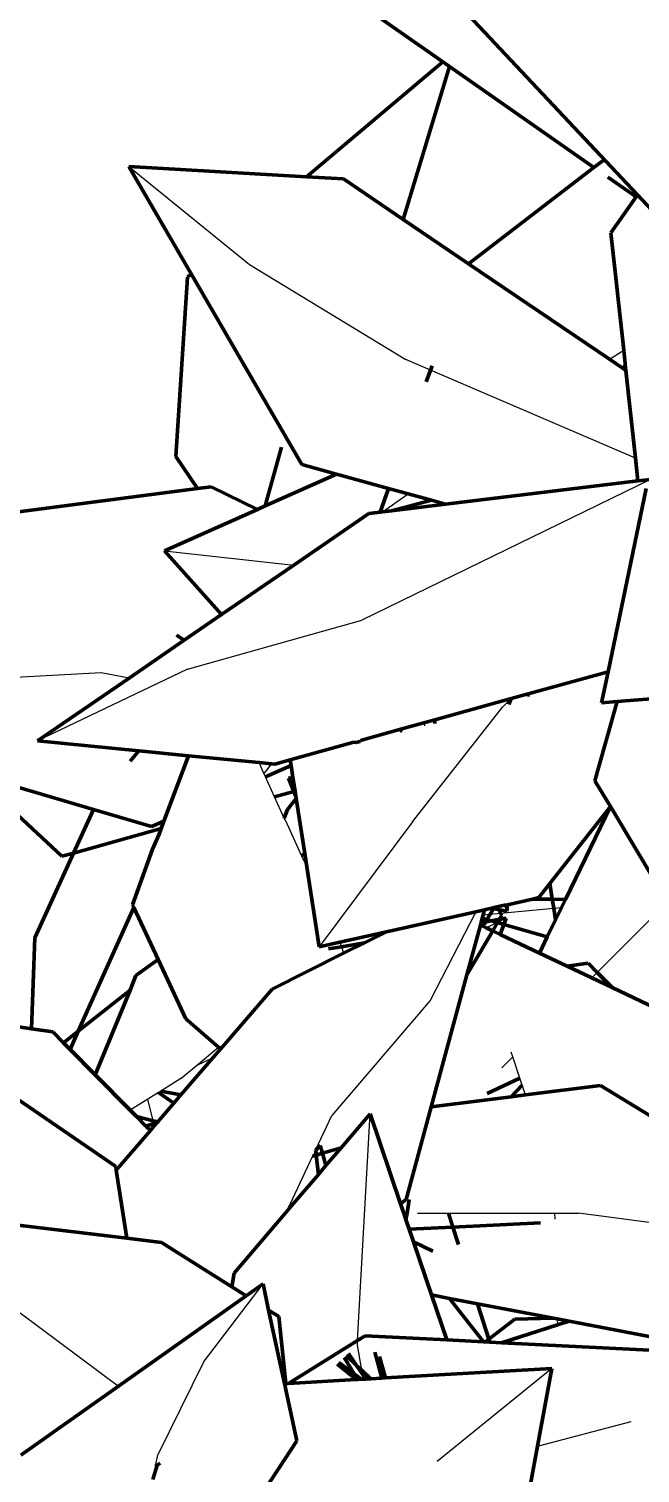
# Model space of a CAD drawing. Header units: millimetres. Extents: x 4307 to 31003, y 2809 to 20009.
# Drawn here: x 7247.8 to 7276.9, y 8066 to 8134.5 of the extents above; entities that cross this region are included whole.
import ezdxf

# ---------------------------------------------------------------- set-up
doc = ezdxf.new("R2010")
doc.units = ezdxf.units.MM
doc.layers.add('ProfileEdges', color=7, linetype='Continuous')

msp = doc.modelspace()

# ---------------------------------------------------------------- linework, layer by layer
for p, q in [((7252.586, 8127.999), (7258.313, 8123.34)), ((7258.313, 8123.34), (7265.748, 8118.827)), ((7266.918, 8118.325), (7265.748, 8118.827)), ((7275.419, 8118.848), (7276.101, 8119.279)), ((7276.66, 8114.147), (7266.918, 8118.325)), ((7276.021, 8118.441), (7276.172, 8118.622)), ((7277.371, 8113.139), (7263.654, 8106.458)), ((7264.639, 8111.601), (7265.864, 8112.453)), ((7254.283, 8109.745), (7260.421, 8109.076)), ((7255.368, 8104.136), (7263.654, 8106.458)), ((7251.273, 8103.959), (7243.182, 8103.508)), ((7255.368, 8104.136), (7248.254, 8100.727)), ((7252.596, 8103.707), (7251.273, 8103.959)), ((7266.062, 8096.891), (7270.348, 8102.327)), ((7270.348, 8102.327), (7270.746, 8102.734)), ((7266.604, 8101.586), (7266.629, 8101.436)), ((7259.006, 8099.185), (7258.773, 8099.698)), ((7259.363, 8099.64), (7259.006, 8099.185)), ((7259.079, 8099.023), (7259.006, 8099.185)), ((7259.511, 8098.07), (7259.079, 8099.023)), ((7259.969, 8097.058), (7259.511, 8098.07)), ((7260.007, 8096.976), (7259.969, 8097.058)), ((7260.007, 8096.976), (7260.796, 8095.277)), ((7266.062, 8096.891), (7261.633, 8090.955)), ((7260.796, 8095.277), (7261.044, 8094.744)), ((7270.254, 8092.549), (7272.776, 8092.781)), ((7270.544, 8092.642), (7270.442, 8092.923)), ((7272.776, 8092.781), (7273.146, 8092.815)), ((7278.188, 8093.074), (7274.846, 8089.734)), ((7269.076, 8092.618), (7266.901, 8088.402)), ((7269.427, 8092.473), (7269.763, 8092.504)), ((7270.111, 8092.098), (7269.559, 8091.855)), ((7269.763, 8092.504), (7270.254, 8092.549)), ((7270.518, 8092.311), (7270.128, 8092.125)), ((7262.615, 8091.175), (7262.686, 8090.957)), ((7262.686, 8090.957), (7262.789, 8090.647)), ((7274.846, 8089.734), (7274.586, 8089.473)), ((7266.901, 8088.402), (7262.23, 8082.949)), ((7255.781, 8085.301), (7256.848, 8086.183)), ((7270.832, 8085.721), (7270.753, 8085.957)), ((7255.049, 8084.696), (7255.781, 8085.301)), ((7256.582, 8085.682), (7255.781, 8085.301)), ((7270.832, 8085.721), (7270.317, 8085.205)), ((7271.169, 8084.713), (7270.832, 8085.721)), ((7255.049, 8084.696), (7254.107, 8084.104)), ((7271.278, 8084.386), (7271.169, 8084.713)), ((7253.989, 8084.03), (7253.484, 8083.713)), ((7254.107, 8084.104), (7253.989, 8084.03)), ((7271.434, 8083.921), (7271.278, 8084.386)), ((7253.484, 8083.713), (7252.656, 8083.192)), ((7253.75, 8082.697), (7253.484, 8083.713)), ((7253.785, 8082.563), (7253.75, 8082.697)), ((7253.81, 8082.468), (7253.785, 8082.563)), ((7261.466, 8081.327), (7262.23, 8082.949)), ((7263.459, 8072.259), (7264.054, 8083.029)), ((7261.372, 8081.03), (7261.448, 8081.291)), ((7261.48, 8081.196), (7261.372, 8081.03)), ((7261.685, 8081.513), (7261.48, 8081.196)), ((7261.318, 8081.015), (7260.237, 8078.721)), ((7260.063, 8078.351), (7260.237, 8078.721)), ((7265.654, 8078.301), (7265.806, 8078.301)), ((7266.307, 8078.302), (7267.771, 8078.304)), ((7267.771, 8078.304), (7272.816, 8078.312)), ((7272.816, 8078.312), (7273.953, 8078.314)), ((7272.816, 8078.312), (7272.824, 8078.019)), ((7282.61, 8077.144), (7273.953, 8078.314)), ((7256.136, 8071.231), (7258.962, 8074.955)), ((7247.43, 8073.581), (7252.093, 8070.098)), ((7272.941, 8073.289), (7272.948, 8073.002)), ((7273.424, 8073.197), (7273.417, 8073.152)), ((7263.447, 8072.042), (7263.459, 8072.259)), ((7263.654, 8070.849), (7263.447, 8072.042)), ((7256.136, 8071.231), (7253.96, 8066.83)), ((7263.686, 8070.664), (7263.654, 8070.849)), ((7272.679, 8070.929), (7267.244, 8066.521)), ((7263.727, 8070.425), (7263.686, 8070.664)), ((7272.002, 8067.248), (7276.459, 8068.415)), ((7253.854, 8066.298), (7253.96, 8066.83)), ((7253.854, 8066.298), (7253.726, 8065.663))]:
    msp.add_line(p, q)
at = {"layer": 'ProfileEdges', "lineweight": 211}
for p, q in [((7267.261, 8136.737), (7275.259, 8128.244)), ((7263.303, 8135.906), (7267.504, 8132.971)), ((7267.504, 8132.971), (7261.022, 8127.507)), ((7267.819, 8132.751), (7265.615, 8125.487)), ((7267.504, 8132.971), (7267.819, 8132.751)), ((7267.819, 8132.751), (7274.686, 8127.951)), ((7261.022, 8127.507), (7252.586, 8127.999)), ((7252.586, 8127.999), (7255.55, 8122.895)), ((7274.686, 8127.951), (7268.731, 8123.377)), ((7275.122, 8128.286), (7274.686, 8127.951)), ((7275.259, 8128.244), (7275.122, 8128.286)), ((7275.259, 8128.244), (7276.756, 8126.655)), ((7262.783, 8127.405), (7261.022, 8127.507)), ((7265.615, 8125.487), (7262.783, 8127.405)), ((7275.343, 8127.492), (7276.686, 8126.554)), ((7276.686, 8126.554), (7275.493, 8124.851)), ((7276.756, 8126.655), (7276.686, 8126.554)), ((7276.756, 8126.655), (7277.443, 8125.925)), ((7268.731, 8123.377), (7265.615, 8125.487)), ((7275.493, 8124.851), (7276.101, 8119.279)), ((7255.55, 8122.895), (7255.373, 8122.746)), ((7255.55, 8122.895), (7260.806, 8113.843)), ((7275.419, 8118.848), (7268.731, 8123.377)), ((7255.373, 8122.746), (7254.817, 8114.229)), ((7276.021, 8118.441), (7275.419, 8118.848)), ((7276.101, 8119.279), (7276.172, 8118.622)), ((7266.918, 8118.325), (7266.722, 8117.771)), ((7266.993, 8118.537), (7266.918, 8118.325)), ((7276.206, 8118.316), (7276.021, 8118.441)), ((7276.172, 8118.622), (7276.206, 8118.316)), ((7276.206, 8118.316), (7276.66, 8114.147)), ((7259.836, 8114.674), (7259.066, 8111.882)), ((7254.817, 8114.229), (7255.846, 8112.706)), ((7276.66, 8114.147), (7276.777, 8113.077)), ((7262.446, 8113.392), (7259.066, 8111.882)), ((7260.806, 8113.843), (7262.446, 8113.392)), ((7262.446, 8113.392), (7264.928, 8112.71)), ((7255.846, 8112.706), (7246.976, 8111.556)), ((7256.5, 8112.791), (7255.846, 8112.706)), ((7258.696, 8111.717), (7256.5, 8112.791)), ((7264.928, 8112.71), (7264.53, 8111.587)), ((7264.928, 8112.71), (7265.864, 8112.453)), ((7276.777, 8113.077), (7267.64, 8111.966)), ((7277.166, 8112.708), (7275.357, 8104.013)), ((7277.371, 8113.139), (7276.777, 8113.077)), ((7265.073, 8111.653), (7266.972, 8112.149)), ((7267.64, 8111.966), (7265.073, 8111.653)), ((7265.864, 8112.453), (7266.972, 8112.149)), ((7266.972, 8112.149), (7267.64, 8111.966)), ((7258.696, 8111.717), (7254.283, 8109.745)), ((7259.066, 8111.882), (7258.696, 8111.717)), ((7263.984, 8111.521), (7260.421, 8109.076)), ((7264.53, 8111.587), (7263.984, 8111.521)), ((7264.639, 8111.601), (7264.53, 8111.587)), ((7265.073, 8111.653), (7264.639, 8111.601)), ((7254.283, 8109.745), (7256.994, 8106.725)), ((7260.421, 8109.076), (7256.994, 8106.725)), ((7256.994, 8106.725), (7255.22, 8105.507)), ((7255.22, 8105.507), (7254.854, 8105.751)), ((7255.22, 8105.507), (7252.596, 8103.707)), ((7252.596, 8103.707), (7248.254, 8100.727)), ((7271.554, 8102.959), (7275.357, 8104.013)), ((7275.357, 8104.013), (7275.05, 8102.54)), ((7267.125, 8101.731), (7270.746, 8102.734)), ((7270.642, 8102.454), (7270.746, 8102.734)), ((7270.746, 8102.734), (7271.554, 8102.959)), ((7271.543, 8102.842), (7271.554, 8102.959)), ((7275.783, 8102.597), (7274.734, 8098.838)), ((7275.05, 8102.54), (7275.783, 8102.597)), ((7275.783, 8102.597), (7280.105, 8102.937)), ((7266.604, 8101.586), (7267.125, 8101.731)), ((7267.125, 8101.731), (7267.122, 8101.554)), ((7263.595, 8100.752), (7265.552, 8101.295)), ((7265.552, 8101.295), (7265.466, 8101.157)), ((7265.552, 8101.295), (7266.604, 8101.586)), ((7248.254, 8100.727), (7253.064, 8100.256)), ((7260.253, 8099.826), (7263.285, 8100.666)), ((7263.285, 8100.666), (7263.389, 8100.659)), ((7263.389, 8100.659), (7263.581, 8100.705)), ((7263.595, 8100.752), (7263.581, 8100.705)), ((7252.65, 8099.762), (7253.064, 8100.256)), ((7253.064, 8100.256), (7255.417, 8100.026)), ((7255.417, 8100.026), (7254.25, 8096.914)), ((7255.417, 8100.026), (7258.773, 8099.698)), ((7258.773, 8099.698), (7259.363, 8099.64)), ((7259.363, 8099.64), (7259.525, 8099.624)), ((7259.525, 8099.624), (7260.253, 8099.826)), ((7260.253, 8099.826), (7260.295, 8099.554)), ((7245.225, 8099.141), (7249.407, 8095.247)), ((7245.225, 8099.141), (7250.903, 8097.472)), ((7259.079, 8099.023), (7260.295, 8099.554)), ((7260.383, 8098.989), (7260.177, 8098.955)), ((7260.177, 8098.955), (7260.428, 8098.326)), ((7260.295, 8099.554), (7260.383, 8098.989)), ((7260.383, 8098.989), (7260.484, 8098.342)), ((7259.511, 8098.07), (7260.428, 8098.326)), ((7260.428, 8098.326), (7260.484, 8098.342)), ((7260.428, 8098.326), (7260.524, 8098.084)), ((7260.484, 8098.342), (7260.524, 8098.084)), ((7274.734, 8098.838), (7275.467, 8097.613)), ((7260.128, 8097.465), (7260.537, 8098)), ((7260.524, 8098.084), (7260.537, 8098)), ((7260.537, 8098), (7260.944, 8095.385)), ((7272.59, 8093.951), (7275.467, 8097.613)), ((7275.467, 8097.613), (7273.335, 8093.205)), ((7275.467, 8097.613), (7278.188, 8093.074)), ((7250.903, 8097.472), (7249.956, 8095.4)), ((7250.903, 8097.472), (7253.668, 8096.66)), ((7253.668, 8096.66), (7254.25, 8096.914)), ((7254.25, 8096.914), (7254.119, 8096.563)), ((7260.128, 8097.465), (7259.969, 8097.058)), ((7249.956, 8095.4), (7254.119, 8096.563)), ((7254.02, 8096.299), (7253.713, 8095.584)), ((7254.119, 8096.563), (7254.02, 8096.299)), ((7253.713, 8095.584), (7252.764, 8092.95)), ((7249.956, 8095.4), (7248.116, 8091.377)), ((7249.407, 8095.247), (7249.956, 8095.4)), ((7260.944, 8095.385), (7260.796, 8095.277)), ((7260.944, 8095.385), (7261.044, 8094.744)), ((7261.044, 8094.744), (7261.633, 8090.955)), ((7272.067, 8093.286), (7272.59, 8093.951)), ((7272.59, 8093.951), (7272.708, 8093.211)), ((7252.827, 8092.816), (7250.183, 8086.944)), ((7252.764, 8092.95), (7252.827, 8092.816)), ((7252.827, 8092.816), (7253.981, 8090.35)), ((7269.88, 8092.797), (7269.491, 8092.71)), ((7269.763, 8092.504), (7269.915, 8092.754)), ((7269.88, 8092.797), (7270.08, 8092.842)), ((7269.915, 8092.754), (7269.88, 8092.797)), ((7269.915, 8092.754), (7270.15, 8092.724)), ((7270.08, 8092.842), (7270.442, 8092.923)), ((7270.15, 8092.724), (7270.08, 8092.842)), ((7270.15, 8092.724), (7270.544, 8092.642)), ((7270.254, 8092.549), (7270.15, 8092.724)), ((7270.442, 8092.923), (7270.574, 8092.952)), ((7270.544, 8092.642), (7270.574, 8092.952)), ((7270.574, 8092.952), (7271.772, 8093.22)), ((7271.772, 8093.22), (7272.067, 8093.286)), ((7271.772, 8093.22), (7272.708, 8093.211)), ((7272.708, 8093.211), (7273.335, 8093.205)), ((7272.708, 8093.211), (7272.776, 8092.781)), ((7272.776, 8092.781), (7272.863, 8092.233)), ((7273.146, 8092.815), (7272.863, 8092.233)), ((7273.335, 8093.205), (7273.146, 8092.815)), ((7264.83, 8091.669), (7269.076, 8092.618)), ((7269.076, 8092.618), (7269.491, 8092.71)), ((7269.293, 8091.98), (7269.327, 8092.105)), ((7269.327, 8092.105), (7269.382, 8092.306)), ((7269.542, 8092.142), (7269.327, 8092.105)), ((7269.382, 8092.306), (7269.427, 8092.473)), ((7269.382, 8092.306), (7269.603, 8092.242)), ((7269.41, 8091.925), (7269.542, 8092.142)), ((7269.427, 8092.473), (7269.491, 8092.71)), ((7269.542, 8092.142), (7269.603, 8092.242)), ((7269.799, 8092.187), (7269.542, 8092.142)), ((7269.603, 8092.242), (7269.763, 8092.504)), ((7269.603, 8092.242), (7269.799, 8092.187)), ((7270.205, 8092.257), (7269.799, 8092.187)), ((7270.111, 8092.098), (7269.799, 8092.187)), ((7269.879, 8091.703), (7270.111, 8092.098)), ((7270.128, 8092.125), (7270.111, 8092.098)), ((7270.111, 8092.098), (7270.407, 8092.013)), ((7270.128, 8092.125), (7270.205, 8092.257)), ((7270.205, 8092.257), (7270.316, 8092.445)), ((7270.518, 8092.311), (7270.205, 8092.257)), ((7270.316, 8092.445), (7270.254, 8092.549)), ((7270.407, 8092.013), (7270.518, 8092.311)), ((7272.863, 8092.233), (7272.471, 8091.424)), ((7247.962, 8087.064), (7248.116, 8091.377)), ((7262.615, 8091.175), (7264.83, 8091.669)), ((7264.83, 8091.669), (7263.789, 8091.148)), ((7268.653, 8089.614), (7269.293, 8091.98)), ((7268.653, 8089.614), (7269.879, 8091.703)), ((7269.41, 8091.925), (7269.293, 8091.98)), ((7269.559, 8091.855), (7269.41, 8091.925)), ((7269.879, 8091.703), (7269.559, 8091.855)), ((7270.229, 8091.537), (7269.879, 8091.703)), ((7270.229, 8091.537), (7270.407, 8092.013)), ((7272.097, 8090.652), (7270.229, 8091.537)), ((7270.407, 8092.013), (7272.471, 8091.424)), ((7272.471, 8091.424), (7272.097, 8090.652)), ((7261.633, 8090.955), (7262.615, 8091.175)), ((7262.686, 8090.957), (7262.076, 8090.852)), ((7263.789, 8091.148), (7262.686, 8090.957)), ((7263.789, 8091.148), (7262.789, 8090.647)), ((7253.981, 8090.35), (7252.922, 8089.584)), ((7253.981, 8090.35), (7255.3, 8087.532)), ((7262.789, 8090.647), (7259.399, 8088.948)), ((7273.411, 8090.03), (7272.097, 8090.652)), ((7274.416, 8090.17), (7273.411, 8090.03)), ((7274.586, 8089.473), (7273.411, 8090.03)), ((7274.846, 8089.734), (7274.416, 8090.17)), ((7252.922, 8089.584), (7252.642, 8088.899)), ((7266.957, 8083.355), (7268.653, 8089.614)), ((7275.558, 8089.013), (7274.586, 8089.473)), ((7275.558, 8089.013), (7274.846, 8089.734)), ((7252.642, 8088.899), (7250.183, 8086.944)), ((7252.642, 8088.899), (7250.993, 8084.868)), ((7259.399, 8088.948), (7256.943, 8086.1)), ((7277.947, 8087.881), (7275.558, 8089.013)), ((7247.962, 8087.064), (7240.776, 8088.176)), ((7251.964, 8080.514), (7240.776, 8088.176)), ((7255.3, 8087.532), (7256.848, 8086.183)), ((7248.968, 8086.908), (7247.962, 8087.064)), ((7249.484, 8086.388), (7248.968, 8086.908)), ((7250.183, 8086.944), (7249.484, 8086.388)), ((7250.183, 8086.944), (7249.793, 8086.077)), ((7249.793, 8086.077), (7249.484, 8086.388)), ((7250.993, 8084.868), (7249.793, 8086.077)), ((7256.943, 8086.1), (7256.582, 8085.682)), ((7256.848, 8086.183), (7256.943, 8086.1)), ((7256.582, 8085.682), (7255.064, 8083.922)), ((7252.656, 8083.192), (7250.993, 8084.868)), ((7269.607, 8083.983), (7271.169, 8084.713)), ((7254.722, 8083.524), (7253.989, 8084.03)), ((7254.107, 8084.104), (7255.064, 8083.922)), ((7255.064, 8083.922), (7254.722, 8083.524)), ((7270.751, 8083.835), (7266.957, 8083.355)), ((7271.278, 8084.386), (7270.751, 8083.835)), ((7271.434, 8083.921), (7270.751, 8083.835)), ((7275.003, 8084.373), (7271.434, 8083.921)), ((7281.04, 8080.667), (7275.003, 8084.373)), ((7252.949, 8082.897), (7252.656, 8083.192)), ((7254.722, 8083.524), (7253.962, 8082.644)), ((7265.766, 8078.958), (7266.957, 8083.355)), ((7252.949, 8082.897), (7253.75, 8082.697)), ((7253.401, 8082.441), (7252.949, 8082.897)), ((7253.401, 8082.441), (7253.785, 8082.563)), ((7253.608, 8082.233), (7253.401, 8082.441)), ((7253.81, 8082.468), (7253.608, 8082.233)), ((7253.75, 8082.697), (7253.962, 8082.644)), ((7253.785, 8082.563), (7253.933, 8082.61)), ((7253.933, 8082.61), (7253.81, 8082.468)), ((7253.962, 8082.644), (7253.933, 8082.61)), ((7264.054, 8083.029), (7262.677, 8081.415)), ((7265.5, 8078.756), (7264.054, 8083.029)), ((7253.608, 8082.233), (7251.988, 8080.354)), ((7261.372, 8081.03), (7261.494, 8081.066)), ((7261.466, 8081.327), (7261.448, 8081.291)), ((7261.448, 8081.291), (7261.48, 8081.196)), ((7261.685, 8081.513), (7261.466, 8081.327)), ((7261.48, 8081.196), (7261.494, 8081.066)), ((7261.494, 8081.066), (7261.786, 8081.152)), ((7261.494, 8081.066), (7261.596, 8080.148)), ((7261.786, 8081.152), (7261.685, 8081.513)), ((7261.786, 8081.152), (7262.677, 8081.415)), ((7261.951, 8080.564), (7261.786, 8081.152)), ((7262.677, 8081.415), (7261.951, 8080.564)), ((7251.988, 8080.354), (7251.964, 8080.514)), ((7261.318, 8081.015), (7261.372, 8081.03)), ((7261.951, 8080.564), (7261.596, 8080.148)), ((7252.49, 8077.112), (7251.988, 8080.354)), ((7261.596, 8080.148), (7260.303, 8078.633)), ((7260.063, 8078.351), (7257.592, 8075.456)), ((7260.303, 8078.633), (7260.063, 8078.351)), ((7260.303, 8078.633), (7260.237, 8078.721)), ((7265.5, 8078.756), (7265.766, 8078.958)), ((7265.654, 8078.301), (7265.5, 8078.756)), ((7265.914, 8078.962), (7265.806, 8078.301)), ((7252.49, 8077.112), (7245.624, 8077.944)), ((7265.756, 8077.999), (7265.654, 8078.301)), ((7265.806, 8078.301), (7265.756, 8077.999)), ((7265.91, 8077.547), (7265.756, 8077.999)), ((7267.983, 8077.645), (7265.91, 8077.547)), ((7267.771, 8078.304), (7267.983, 8077.645)), ((7272.148, 8077.842), (7267.983, 8077.645)), ((7267.983, 8077.645), (7268.248, 8076.821)), ((7254.146, 8076.911), (7252.49, 8077.112)), ((7266.114, 8076.943), (7265.91, 8077.547)), ((7257.474, 8074.814), (7254.146, 8076.911)), ((7266.114, 8076.943), (7267.031, 8076.502)), ((7266.966, 8074.425), (7266.114, 8076.943)), ((7257.592, 8075.456), (7257.474, 8074.814)), ((7258.962, 8074.955), (7258.156, 8074.385)), ((7259.23, 8073.708), (7258.962, 8074.955)), ((7258.156, 8074.385), (7252.093, 8070.098)), ((7258.156, 8074.385), (7257.474, 8074.814)), ((7267.69, 8072.286), (7266.966, 8074.425)), ((7266.966, 8074.425), (7267.825, 8074.262)), ((7267.825, 8074.262), (7269.436, 8072.197)), ((7267.825, 8074.262), (7269.153, 8074.009)), ((7259.713, 8073.404), (7259.23, 8073.708)), ((7259.98, 8070.214), (7259.23, 8073.708)), ((7269.153, 8074.009), (7269.698, 8072.317)), ((7269.153, 8074.009), (7272.766, 8073.322)), ((7260.047, 8070.218), (7259.713, 8073.404)), ((7270.926, 8073.271), (7269.698, 8072.317)), ((7272.948, 8073.002), (7270.296, 8072.154)), ((7272.766, 8073.322), (7270.926, 8073.271)), ((7272.766, 8073.322), (7272.941, 8073.289)), ((7272.941, 8073.289), (7273.424, 8073.197)), ((7273.417, 8073.152), (7272.948, 8073.002)), ((7273.509, 8073.181), (7273.417, 8073.152)), ((7273.424, 8073.197), (7273.509, 8073.181)), ((7273.509, 8073.181), (7278.393, 8072.252)), ((7263.459, 8072.259), (7260.179, 8070.225)), ((7263.82, 8072.482), (7263.459, 8072.259)), ((7267.69, 8072.286), (7263.82, 8072.482)), ((7269.436, 8072.197), (7267.69, 8072.286)), ((7269.537, 8072.192), (7269.436, 8072.197)), ((7269.698, 8072.317), (7269.537, 8072.192)), ((7269.741, 8072.182), (7269.537, 8072.192)), ((7269.698, 8072.317), (7269.741, 8072.182)), ((7270.296, 8072.154), (7269.741, 8072.182)), ((7286.276, 8071.342), (7270.296, 8072.154)), ((7263.409, 8071.078), (7262.912, 8071.543)), ((7263.409, 8071.078), (7263.027, 8071.65)), ((7264.278, 8071.701), (7264.601, 8070.474)), ((7264.779, 8070.484), (7264.493, 8071.503)), ((7263.387, 8070.406), (7262.482, 8071.143)), ((7262.562, 8071.217), (7263.294, 8070.68)), ((7263.294, 8070.68), (7262.814, 8071.452)), ((7263.654, 8070.849), (7263.409, 8071.078)), ((7263.686, 8070.664), (7263.409, 8071.078)), ((7264.085, 8070.445), (7263.654, 8070.849)), ((7272.679, 8070.929), (7264.779, 8070.484)), ((7272.002, 8067.248), (7272.679, 8070.929)), ((7252.093, 8070.098), (7247.452, 8066.815)), ((7260.047, 8070.218), (7259.98, 8070.214)), ((7260.562, 8067.503), (7259.98, 8070.214)), ((7260.179, 8070.225), (7260.047, 8070.218)), ((7263.387, 8070.406), (7260.179, 8070.225)), ((7263.463, 8070.41), (7263.294, 8070.68)), ((7263.294, 8070.68), (7263.649, 8070.421)), ((7263.463, 8070.41), (7263.387, 8070.406)), ((7263.649, 8070.421), (7263.463, 8070.41)), ((7263.727, 8070.425), (7263.649, 8070.421)), ((7263.841, 8070.431), (7263.686, 8070.664)), ((7263.841, 8070.431), (7263.727, 8070.425)), ((7264.085, 8070.445), (7263.841, 8070.431)), ((7264.601, 8070.474), (7264.085, 8070.445)), ((7264.779, 8070.484), (7264.601, 8070.474)), ((7258.42, 8064.24), (7260.562, 8067.503)), ((7270.364, 8058.352), (7272.002, 8067.248)), ((7253.726, 8065.663), (7253.94, 8066.34)), ((7253.94, 8066.34), (7253.854, 8066.298)), ((7254.071, 8066.439), (7253.94, 8066.34))]:
    msp.add_line(p, q, dxfattribs=at)

doc.saveas('drawing.dxf')
